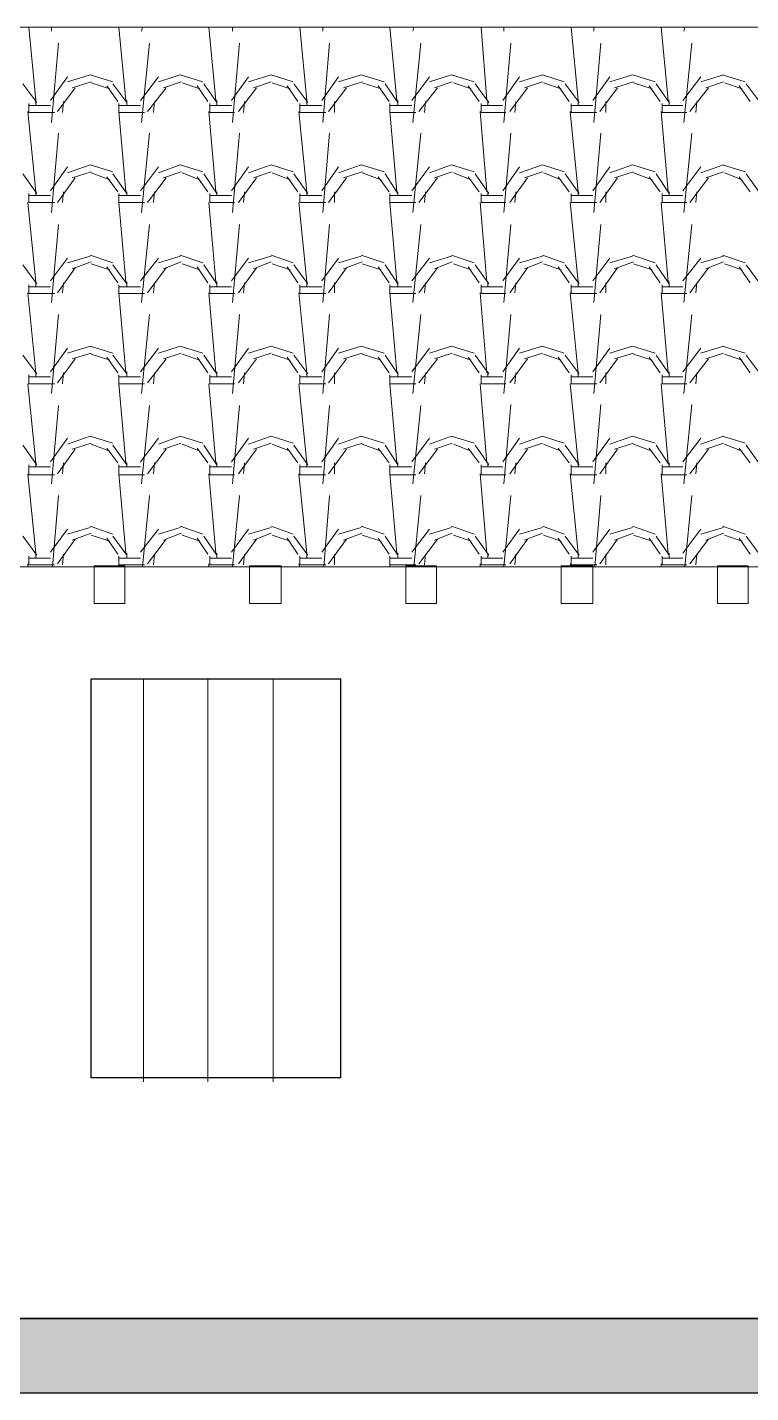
# Model space of a CAD drawing. Header units: millimetres. Extents: x -112072 to -91620, y -6955 to -1948.
# Drawn here: x -107731 to -105077, y -6955 to -1948 of the extents above; entities that cross this region are included whole.
import ezdxf

# ---------------------------------------------------------------- set-up
doc = ezdxf.new("R2010")
doc.units = ezdxf.units.MM
for name, color, linetype, lineweight in [('A-BAS-___-___-EXI', 250, 'Continuous', 25), ('A-COB-___-___-EXI', 250, 'Continuous', 25), ('A-JAN-___-___-EXI', 250, 'Continuous', 25)]:
    doc.layers.add(name, color=color, linetype=linetype, lineweight=lineweight)

msp = doc.modelspace()

# ---------------------------------------------------------------- hatches: boundary and pattern name
at = {"layer": 'A-BAS-___-___-EXI', "true_color": 0xcb9898}
msp.add_hatch(color=253, dxfattribs=at).paths.add_polyline_path([(-91620, -6955.2), (-91620, -6682.9), (-112072.4, -6682.9), (-112072.4, -6955.2)])

# ---------------------------------------------------------------- linework, layer by layer
at = {"layer": 'A-BAS-___-___-EXI'}
msp.add_line((-111560, -6682.9), (-92320, -6682.9), dxfattribs=at)
msp.add_lwpolyline([(-91620, -6682.9), (-112072.4, -6682.9), (-112072.4, -6955.2), (-91620, -6955.2)], close=True, dxfattribs=at)
at = {"layer": 'A-COB-___-___-EXI', "color": 9, "lineweight": 15}
for p, q in [((-107642.3, -1962.8), (-107642.3, -1948.3)), ((-107370, -2217), (-107395.4, -1948.3)), ((-107311.9, -1962.8), (-107308.2, -1948.3)), ((-107039.5, -2217), (-107065, -1948.3)), ((-106977.8, -1962.8), (-106977.8, -1948.3)), ((-106647.4, -1962.8), (-106647.4, -1948.3)), ((-106375.1, -2217), (-106400.5, -1948.3)), ((-106317, -1962.8), (-106313.4, -1948.3)), ((-106044.7, -2217), (-106066.5, -1948.3)), ((-105983, -1962.8), (-105983, -1948.3)), ((-105652.5, -1962.8), (-105652.5, -1948.3)), ((-105380.2, -2217), (-105405.6, -1948.3)), ((-105322.1, -1962.8), (-105318.5, -1948.3)), ((-107642.3, -2296.9), (-107616.8, -2006.4)), ((-107311.9, -2296.9), (-107282.8, -2006.4)), ((-106977.8, -2296.9), (-106952.4, -2006.4)), ((-106647.4, -2296.9), (-106622, -2006.4)), ((-106317, -2296.9), (-106287.9, -2006.4)), ((-105983, -2296.9), (-105957.5, -2006.4)), ((-105652.5, -2296.9), (-105627.1, -2006.4)), ((-105322.1, -2296.9), (-105293.1, -2006.4)), ((-107584.2, -2129.8), (-107645.9, -2217)), ((-107497, -2148), (-107566, -2169.8)), ((-107428, -2173.4), (-107497, -2151.6)), ((-107250.1, -2129.8), (-107315.5, -2217)), ((-107166.6, -2148), (-107232, -2169.8)), ((-107097.6, -2173.4), (-107163, -2151.6)), ((-106919.7, -2129.8), (-106981.4, -2217)), ((-106836.2, -2148), (-106901.6, -2169.8)), ((-106767.2, -2173.4), (-106832.6, -2151.6)), ((-106589.3, -2129.8), (-106651, -2217)), ((-106502.2, -2148), (-106571.2, -2169.8)), ((-106433.2, -2173.4), (-106502.2, -2151.6)), ((-106255.3, -2129.8), (-106320.6, -2217)), ((-106171.8, -2148), (-106237.1, -2169.8)), ((-106102.8, -2173.4), (-106168.1, -2151.6)), ((-105924.9, -2129.8), (-105986.6, -2217)), ((-105841.4, -2148), (-105906.7, -2169.8)), ((-105772.4, -2173.4), (-105837.7, -2151.6)), ((-105594.5, -2129.8), (-105656.2, -2217)), ((-105507.3, -2148), (-105576.3, -2169.8)), ((-105438.3, -2173.4), (-105507.3, -2151.6)), ((-105260.4, -2129.8), (-105325.8, -2217)), ((-105176.9, -2122.6), (-105260.4, -2148)), ((-105176.9, -2148), (-105242.3, -2169.8)), ((-105097, -2148), (-105180.5, -2122.6)), ((-105107.9, -2173.4), (-105173.3, -2151.6)), ((-107696.7, -2224.2), (-107747.6, -2155.2)), ((-107555.1, -2169.8), (-107620.5, -2256.9)), ((-107399, -2220.6), (-107438.9, -2162.5)), ((-107366.3, -2224.2), (-107417.2, -2155.2)), ((-107221.1, -2169.8), (-107290.1, -2256.9)), ((-107068.6, -2220.6), (-107108.5, -2162.5)), ((-107035.9, -2224.2), (-107083.1, -2155.2)), ((-106890.7, -2169.8), (-106956, -2256.9)), ((-106738.2, -2220.6), (-106778.1, -2162.5)), ((-106701.9, -2224.2), (-106752.7, -2155.2)), ((-106560.3, -2169.8), (-106625.6, -2256.9)), ((-106404.1, -2220.6), (-106444.1, -2162.5)), ((-106371.5, -2224.2), (-106418.7, -2155.2)), ((-106226.2, -2169.8), (-106295.2, -2256.9)), ((-106073.7, -2220.6), (-106113.7, -2162.5)), ((-106037.4, -2224.2), (-106088.3, -2155.2)), ((-105895.8, -2169.8), (-105961.2, -2256.9)), ((-105743.3, -2220.6), (-105783.3, -2162.5)), ((-105707, -2224.2), (-105757.8, -2155.2)), ((-105565.4, -2169.8), (-105630.8, -2256.9)), ((-105409.3, -2220.6), (-105449.2, -2162.5)), ((-105376.6, -2224.2), (-105423.8, -2155.2)), ((-105231.4, -2169.8), (-105300.4, -2256.9)), ((-105078.9, -2220.6), (-105118.8, -2162.5)), ((-105042.6, -2224.2), (-105093.4, -2155.2)), ((-107700.4, -2235.1), (-107645.9, -2235.1)), ((-107602.3, -2260.5), (-107598.7, -2220.6)), ((-107366.3, -2235.1), (-107315.5, -2235.1)), ((-107268.3, -2260.5), (-107264.7, -2220.6)), ((-107035.9, -2235.1), (-106981.4, -2235.1)), ((-106937.9, -2260.5), (-106934.2, -2220.6)), ((-106705.5, -2235.1), (-106651, -2235.1)), ((-106603.8, -2260.5), (-106603.8, -2220.6)), ((-106371.5, -2235.1), (-106320.6, -2235.1)), ((-106273.4, -2260.5), (-106269.8, -2220.6)), ((-106041, -2235.1), (-105986.6, -2235.1)), ((-105943, -2260.5), (-105939.4, -2220.6)), ((-105710.6, -2235.1), (-105656.2, -2235.1)), ((-105609, -2260.5), (-105609, -2220.6)), ((-105376.6, -2235.1), (-105325.8, -2235.1)), ((-105278.6, -2260.5), (-105274.9, -2220.6)), ((-107370, -2551), (-107395.4, -2256.9)), ((-107039.5, -2551), (-107065, -2256.9)), ((-106375.1, -2551), (-106400.5, -2256.9)), ((-106044.7, -2551), (-106070.1, -2256.9)), ((-105380.2, -2551), (-105405.6, -2256.9)), ((-107642.3, -2627.3), (-107616.8, -2336.8)), ((-107311.9, -2627.3), (-107282.8, -2336.8)), ((-106977.8, -2627.3), (-106952.4, -2336.8)), ((-106647.4, -2627.3), (-106622, -2336.8)), ((-106317, -2627.3), (-106287.9, -2336.8)), ((-105983, -2627.3), (-105957.5, -2336.8)), ((-105652.5, -2627.3), (-105627.1, -2336.8)), ((-105322.1, -2627.3), (-105293.1, -2336.8)), ((-105176.9, -2453), (-105260.4, -2482)), ((-105097, -2478.4), (-105180.5, -2453)), ((-107696.7, -2558.3), (-107747.6, -2485.7)), ((-107584.2, -2460.2), (-107645.9, -2547.4)), ((-107555.1, -2500.2), (-107620.5, -2591)), ((-107497, -2478.4), (-107566, -2500.2)), ((-107428, -2507.4), (-107497, -2482)), ((-107399, -2551), (-107438.9, -2496.5)), ((-107366.3, -2558.3), (-107417.2, -2485.7)), ((-107250.1, -2460.2), (-107315.5, -2547.4)), ((-107221.1, -2500.2), (-107290.1, -2591)), ((-107166.6, -2478.4), (-107232, -2500.2)), ((-107097.6, -2507.4), (-107163, -2482)), ((-107068.6, -2551), (-107108.5, -2496.5)), ((-107035.9, -2558.3), (-107083.1, -2485.7)), ((-106919.7, -2460.2), (-106981.4, -2547.4)), ((-106890.7, -2500.2), (-106956, -2591)), ((-106836.2, -2478.4), (-106901.6, -2500.2)), ((-106767.2, -2507.4), (-106832.6, -2482)), ((-106738.2, -2551), (-106778.1, -2496.5)), ((-106701.9, -2558.3), (-106752.7, -2485.7)), ((-106589.3, -2460.2), (-106651, -2547.4)), ((-106560.3, -2500.2), (-106625.6, -2591)), ((-106502.2, -2478.4), (-106571.2, -2500.2)), ((-106433.2, -2507.4), (-106502.2, -2482)), ((-106404.1, -2551), (-106444.1, -2496.5)), ((-106371.5, -2558.3), (-106418.7, -2485.7)), ((-106255.3, -2460.2), (-106320.6, -2547.4)), ((-106226.2, -2500.2), (-106295.2, -2591)), ((-106171.8, -2478.4), (-106237.1, -2500.2)), ((-106102.8, -2507.4), (-106168.1, -2482)), ((-106073.7, -2551), (-106113.7, -2496.5)), ((-106037.4, -2558.3), (-106088.3, -2485.7)), ((-105924.9, -2460.2), (-105986.6, -2547.4)), ((-105895.8, -2500.2), (-105961.2, -2591)), ((-105841.4, -2478.4), (-105906.7, -2500.2)), ((-105772.4, -2507.4), (-105837.7, -2482)), ((-105743.3, -2551), (-105783.3, -2496.5)), ((-105707, -2558.3), (-105757.8, -2485.7)), ((-105594.5, -2460.2), (-105656.2, -2547.4)), ((-105565.4, -2500.2), (-105630.8, -2591)), ((-105507.3, -2478.4), (-105576.3, -2500.2)), ((-105438.3, -2507.4), (-105507.3, -2482)), ((-105409.3, -2551), (-105449.2, -2496.5)), ((-105376.6, -2558.3), (-105423.8, -2485.7)), ((-105260.4, -2460.2), (-105325.8, -2547.4)), ((-105231.4, -2500.2), (-105300.4, -2591)), ((-105176.9, -2478.4), (-105242.3, -2500.2)), ((-105107.9, -2507.4), (-105173.3, -2482)), ((-105078.9, -2551), (-105118.8, -2496.5)), ((-105042.6, -2558.3), (-105093.4, -2485.7)), ((-107602.3, -2591), (-107598.7, -2551)), ((-107268.3, -2591), (-107264.7, -2551)), ((-106937.9, -2591), (-106934.2, -2551)), ((-106603.8, -2591), (-106603.8, -2551)), ((-106273.4, -2591), (-106269.8, -2551)), ((-105943, -2591), (-105939.4, -2551)), ((-105609, -2591), (-105609, -2551)), ((-105278.6, -2591), (-105274.9, -2551)), ((-107700.4, -2565.5), (-107645.9, -2565.5)), ((-107370, -2881.4), (-107395.4, -2591)), ((-107366.3, -2565.5), (-107315.5, -2565.5)), ((-107039.5, -2881.4), (-107065, -2591)), ((-107035.9, -2565.5), (-106981.4, -2565.5)), ((-106705.5, -2565.5), (-106651, -2565.5)), ((-106375.1, -2881.4), (-106400.5, -2591)), ((-106371.5, -2565.5), (-106320.6, -2565.5)), ((-106044.7, -2881.4), (-106070.1, -2591)), ((-106041, -2565.5), (-105986.6, -2565.5)), ((-105710.6, -2565.5), (-105656.2, -2565.5)), ((-105380.2, -2881.4), (-105405.6, -2591)), ((-105376.6, -2565.5), (-105325.8, -2565.5)), ((-107642.3, -2957.7), (-107616.8, -2670.8)), ((-107311.9, -2957.7), (-107282.8, -2670.8)), ((-106977.8, -2957.7), (-106952.4, -2670.8)), ((-106647.4, -2957.7), (-106622, -2670.8)), ((-106317, -2957.7), (-106287.9, -2670.8)), ((-105983, -2957.7), (-105957.5, -2670.8)), ((-105652.5, -2957.7), (-105627.1, -2670.8)), ((-105322.1, -2957.7), (-105293.1, -2670.8)), ((-107584.2, -2794.3), (-107645.9, -2877.8)), ((-107500.7, -2787), (-107584.2, -2812.4)), ((-107417.2, -2812.4), (-107500.7, -2783.4)), ((-107250.1, -2794.3), (-107315.5, -2877.8)), ((-107170.3, -2787), (-107250.1, -2812.4)), ((-107086.7, -2812.4), (-107170.3, -2783.4)), ((-106919.7, -2794.3), (-106981.4, -2877.8)), ((-106836.2, -2787), (-106919.7, -2812.4)), ((-106756.3, -2812.4), (-106836.2, -2783.4)), ((-106589.3, -2794.3), (-106651, -2877.8)), ((-106505.8, -2787), (-106589.3, -2812.4)), ((-106422.3, -2812.4), (-106505.8, -2783.4)), ((-106255.3, -2794.3), (-106320.6, -2877.8)), ((-106175.4, -2787), (-106255.3, -2812.4)), ((-106091.9, -2812.4), (-106175.4, -2783.4)), ((-105924.9, -2794.3), (-105986.6, -2877.8)), ((-105841.4, -2787), (-105924.9, -2812.4)), ((-105761.5, -2812.4), (-105841.4, -2783.4)), ((-105594.5, -2794.3), (-105656.2, -2877.8)), ((-105510.9, -2787), (-105594.5, -2812.4)), ((-105427.4, -2812.4), (-105510.9, -2783.4)), ((-105260.4, -2794.3), (-105325.8, -2877.8)), ((-105176.9, -2787), (-105260.4, -2812.4)), ((-105097, -2812.4), (-105180.5, -2783.4)), ((-107696.7, -2888.7), (-107747.6, -2819.7)), ((-107555.1, -2830.6), (-107620.5, -2921.4)), ((-107497, -2808.8), (-107566, -2834.2)), ((-107428, -2837.9), (-107497, -2816.1)), ((-107399, -2885.1), (-107438.9, -2827)), ((-107366.3, -2888.7), (-107417.2, -2819.7)), ((-107221.1, -2830.6), (-107290.1, -2921.4)), ((-107166.6, -2808.8), (-107232, -2834.2)), ((-107097.6, -2837.9), (-107163, -2816.1)), ((-107068.6, -2885.1), (-107108.5, -2827)), ((-107035.9, -2888.7), (-107083.1, -2819.7)), ((-106890.7, -2830.6), (-106956, -2921.4)), ((-106836.2, -2808.8), (-106901.6, -2834.2)), ((-106767.2, -2837.9), (-106832.6, -2816.1)), ((-106738.2, -2885.1), (-106778.1, -2827)), ((-106701.9, -2888.7), (-106752.7, -2819.7)), ((-106560.3, -2830.6), (-106625.6, -2921.4)), ((-106502.2, -2808.8), (-106571.2, -2834.2)), ((-106433.2, -2837.9), (-106502.2, -2816.1)), ((-106404.1, -2885.1), (-106444.1, -2827)), ((-106371.5, -2888.7), (-106418.7, -2819.7)), ((-106226.2, -2830.6), (-106295.2, -2921.4)), ((-106171.8, -2808.8), (-106237.1, -2834.2)), ((-106102.8, -2837.9), (-106168.1, -2816.1)), ((-106073.7, -2885.1), (-106113.7, -2827)), ((-106037.4, -2888.7), (-106088.3, -2819.7)), ((-105895.8, -2830.6), (-105961.2, -2921.4)), ((-105841.4, -2808.8), (-105906.7, -2834.2)), ((-105772.4, -2837.9), (-105837.7, -2816.1)), ((-105743.3, -2885.1), (-105783.3, -2827)), ((-105707, -2888.7), (-105757.8, -2819.7)), ((-105565.4, -2830.6), (-105630.8, -2921.4)), ((-105507.3, -2808.8), (-105576.3, -2834.2)), ((-105438.3, -2837.9), (-105507.3, -2816.1)), ((-105409.3, -2885.1), (-105449.2, -2827)), ((-105376.6, -2888.7), (-105423.8, -2819.7)), ((-105231.4, -2830.6), (-105300.4, -2921.4)), ((-105176.9, -2808.8), (-105242.3, -2834.2)), ((-105107.9, -2837.9), (-105173.3, -2816.1)), ((-105078.9, -2885.1), (-105118.8, -2827)), ((-105042.6, -2888.7), (-105093.4, -2819.7)), ((-107700.4, -2899.6), (-107645.9, -2899.6)), ((-107602.3, -2921.4), (-107598.7, -2885.1)), ((-107366.3, -2899.6), (-107315.5, -2899.6)), ((-107268.3, -2921.4), (-107264.7, -2885.1)), ((-107035.9, -2899.6), (-106981.4, -2899.6)), ((-106937.9, -2921.4), (-106934.2, -2885.1)), ((-106705.5, -2899.6), (-106651, -2899.6)), ((-106603.8, -2921.4), (-106603.8, -2885.1)), ((-106371.5, -2899.6), (-106320.6, -2899.6)), ((-106273.4, -2921.4), (-106269.8, -2885.1)), ((-106041, -2899.6), (-105986.6, -2899.6)), ((-105943, -2921.4), (-105939.4, -2885.1)), ((-105710.6, -2899.6), (-105656.2, -2899.6)), ((-105609, -2921.4), (-105609, -2885.1)), ((-105376.6, -2899.6), (-105325.8, -2899.6)), ((-105278.6, -2921.4), (-105274.9, -2885.1)), ((-107700.4, -3215.5), (-107729.4, -2921.4)), ((-107370, -3215.5), (-107395.4, -2921.4)), ((-107039.5, -3215.5), (-107065, -2921.4)), ((-106705.5, -3215.5), (-106734.5, -2921.4)), ((-106375.1, -3215.5), (-106400.5, -2921.4)), ((-106044.7, -3215.5), (-106070.1, -2921.4)), ((-105710.6, -3215.5), (-105739.7, -2921.4)), ((-105380.2, -3215.5), (-105405.6, -2921.4)), ((-107642.3, -3291.7), (-107616.8, -3001.2)), ((-107311.9, -3291.7), (-107282.8, -3001.2)), ((-106977.8, -3291.7), (-106952.4, -3001.2)), ((-106647.4, -3291.7), (-106622, -3001.2)), ((-106317, -3291.7), (-106287.9, -3001.2)), ((-105983, -3291.7), (-105957.5, -3001.2)), ((-105652.5, -3291.7), (-105627.1, -3001.2)), ((-105322.1, -3291.7), (-105293.1, -3001.2)), ((-107696.7, -3219.1), (-107747.6, -3150.1)), ((-107584.2, -3124.7), (-107645.9, -3211.8)), ((-107497, -3142.8), (-107566, -3164.6)), ((-107428, -3168.3), (-107497, -3146.5)), ((-107366.3, -3219.1), (-107417.2, -3150.1)), ((-107250.1, -3124.7), (-107315.5, -3211.8)), ((-107166.6, -3142.8), (-107232, -3164.6)), ((-107097.6, -3168.3), (-107163, -3146.5)), ((-107035.9, -3219.1), (-107083.1, -3150.1)), ((-106919.7, -3124.7), (-106981.4, -3211.8)), ((-106836.2, -3142.8), (-106901.6, -3164.6)), ((-106767.2, -3168.3), (-106832.6, -3146.5)), ((-106701.9, -3219.1), (-106752.7, -3150.1)), ((-106589.3, -3124.7), (-106651, -3211.8)), ((-106502.2, -3142.8), (-106571.2, -3164.6)), ((-106433.2, -3168.3), (-106502.2, -3146.5)), ((-106371.5, -3219.1), (-106418.7, -3150.1)), ((-106255.3, -3124.7), (-106320.6, -3211.8)), ((-106171.8, -3142.8), (-106237.1, -3164.6)), ((-106102.8, -3168.3), (-106168.1, -3146.5)), ((-106037.4, -3219.1), (-106088.3, -3150.1)), ((-105924.9, -3124.7), (-105986.6, -3211.8)), ((-105841.4, -3142.8), (-105906.7, -3164.6)), ((-105772.4, -3168.3), (-105837.7, -3146.5)), ((-105707, -3219.1), (-105757.8, -3150.1)), ((-105594.5, -3124.7), (-105656.2, -3211.8)), ((-105507.3, -3142.8), (-105576.3, -3164.6)), ((-105438.3, -3168.3), (-105507.3, -3146.5)), ((-105376.6, -3219.1), (-105423.8, -3150.1)), ((-105260.4, -3124.7), (-105325.8, -3211.8)), ((-105176.9, -3117.4), (-105260.4, -3142.8)), ((-105176.9, -3142.8), (-105242.3, -3164.6)), ((-105097, -3142.8), (-105180.5, -3117.4)), ((-105107.9, -3168.3), (-105173.3, -3146.5)), ((-105042.6, -3219.1), (-105093.4, -3150.1)), ((-107555.1, -3164.6), (-107620.5, -3251.8)), ((-107399, -3215.5), (-107438.9, -3157.4)), ((-107221.1, -3164.6), (-107290.1, -3251.8)), ((-107068.6, -3215.5), (-107108.5, -3157.4)), ((-106890.7, -3164.6), (-106956, -3251.8)), ((-106738.2, -3215.5), (-106778.1, -3157.4)), ((-106560.3, -3164.6), (-106625.6, -3251.8)), ((-106404.1, -3215.5), (-106444.1, -3157.4)), ((-106226.2, -3164.6), (-106295.2, -3251.8)), ((-106073.7, -3215.5), (-106113.7, -3157.4)), ((-105895.8, -3164.6), (-105961.2, -3251.8)), ((-105743.3, -3215.5), (-105783.3, -3157.4)), ((-105565.4, -3164.6), (-105630.8, -3251.8)), ((-105409.3, -3215.5), (-105449.2, -3157.4)), ((-105231.4, -3164.6), (-105300.4, -3251.8)), ((-105078.9, -3215.5), (-105118.8, -3157.4)), ((-107700.4, -3230), (-107645.9, -3230)), ((-107602.3, -3255.4), (-107598.7, -3215.5)), ((-107366.3, -3230), (-107315.5, -3230)), ((-107268.3, -3255.4), (-107264.7, -3215.5)), ((-107035.9, -3230), (-106981.4, -3230)), ((-106937.9, -3255.4), (-106934.2, -3215.5)), ((-106705.5, -3230), (-106651, -3230)), ((-106603.8, -3255.4), (-106603.8, -3215.5)), ((-106371.5, -3230), (-106320.6, -3230)), ((-106273.4, -3255.4), (-106269.8, -3215.5)), ((-106041, -3230), (-105986.6, -3230)), ((-105943, -3255.4), (-105939.4, -3215.5)), ((-105710.6, -3230), (-105656.2, -3230)), ((-105609, -3255.4), (-105609, -3215.5)), ((-105376.6, -3230), (-105325.8, -3230)), ((-105278.6, -3255.4), (-105274.9, -3215.5)), ((-107370, -3545.9), (-107395.4, -3255.4)), ((-107039.5, -3545.9), (-107065, -3255.4)), ((-106375.1, -3545.9), (-106400.5, -3255.4)), ((-106044.7, -3545.9), (-106070.1, -3255.4)), ((-105380.2, -3545.9), (-105405.6, -3255.4)), ((-107642.3, -3622.1), (-107616.8, -3335.3)), ((-107311.9, -3622.1), (-107282.8, -3335.3)), ((-106977.8, -3622.1), (-106952.4, -3335.3)), ((-106647.4, -3622.1), (-106622, -3335.3)), ((-106317, -3622.1), (-106287.9, -3335.3)), ((-105983, -3622.1), (-105957.5, -3331.7)), ((-105652.5, -3622.1), (-105627.1, -3331.7)), ((-105322.1, -3622.1), (-105293.1, -3331.7)), ((-105176.9, -3447.8), (-105260.4, -3476.9)), ((-105097, -3473.3), (-105180.5, -3447.8)), ((-107696.7, -3553.1), (-107747.6, -3480.5)), ((-107584.2, -3455.1), (-107645.9, -3542.2)), ((-107555.1, -3495), (-107620.5, -3585.8)), ((-107497, -3473.3), (-107566, -3495)), ((-107428, -3502.3), (-107497, -3476.9)), ((-107399, -3545.9), (-107438.9, -3491.4)), ((-107366.3, -3553.1), (-107417.2, -3480.5)), ((-107250.1, -3455.1), (-107315.5, -3542.2)), ((-107221.1, -3495), (-107290.1, -3585.8)), ((-107166.6, -3473.3), (-107232, -3495)), ((-107097.6, -3502.3), (-107163, -3476.9)), ((-107068.6, -3545.9), (-107108.5, -3491.4)), ((-107035.9, -3553.1), (-107083.1, -3480.5)), ((-106919.7, -3455.1), (-106981.4, -3542.2)), ((-106890.7, -3495), (-106956, -3585.8)), ((-106836.2, -3473.3), (-106901.6, -3495)), ((-106767.2, -3502.3), (-106832.6, -3476.9)), ((-106738.2, -3545.9), (-106778.1, -3491.4)), ((-106701.9, -3553.1), (-106752.7, -3480.5)), ((-106589.3, -3455.1), (-106651, -3542.2)), ((-106560.3, -3495), (-106625.6, -3585.8)), ((-106502.2, -3473.3), (-106571.2, -3495)), ((-106433.2, -3502.3), (-106502.2, -3476.9)), ((-106404.1, -3545.9), (-106444.1, -3491.4)), ((-106371.5, -3553.1), (-106418.7, -3480.5)), ((-106255.3, -3455.1), (-106320.6, -3542.2)), ((-106226.2, -3495), (-106295.2, -3585.8)), ((-106171.8, -3473.3), (-106237.1, -3495)), ((-106102.8, -3502.3), (-106168.1, -3476.9)), ((-106073.7, -3545.9), (-106113.7, -3491.4)), ((-106037.4, -3553.1), (-106088.3, -3480.5)), ((-105924.9, -3455.1), (-105986.6, -3542.2)), ((-105895.8, -3495), (-105961.2, -3585.8)), ((-105841.4, -3473.3), (-105906.7, -3495)), ((-105772.4, -3502.3), (-105837.7, -3476.9)), ((-105743.3, -3545.9), (-105783.3, -3491.4)), ((-105707, -3553.1), (-105757.8, -3480.5)), ((-105594.5, -3455.1), (-105656.2, -3542.2)), ((-105565.4, -3495), (-105630.8, -3585.8)), ((-105507.3, -3473.3), (-105576.3, -3495)), ((-105438.3, -3502.3), (-105507.3, -3476.9)), ((-105409.3, -3545.9), (-105449.2, -3491.4)), ((-105376.6, -3553.1), (-105423.8, -3480.5)), ((-105260.4, -3455.1), (-105325.8, -3542.2)), ((-105231.4, -3495), (-105300.4, -3585.8)), ((-105176.9, -3473.3), (-105242.3, -3495)), ((-105107.9, -3502.3), (-105173.3, -3476.9)), ((-105078.9, -3545.9), (-105118.8, -3491.4)), ((-105042.6, -3553.1), (-105093.4, -3480.5)), ((-107602.3, -3585.8), (-107598.7, -3545.9)), ((-107268.3, -3585.8), (-107264.7, -3545.9)), ((-106937.9, -3585.8), (-106934.2, -3545.9)), ((-106603.8, -3585.8), (-106603.8, -3545.9)), ((-106273.4, -3585.8), (-106269.8, -3545.9)), ((-105943, -3585.8), (-105939.4, -3545.9)), ((-105609, -3585.8), (-105609, -3545.9)), ((-105278.6, -3585.8), (-105274.9, -3545.9)), ((-107700.4, -3560.4), (-107645.9, -3560.4)), ((-107370, -3876.3), (-107395.4, -3585.8)), ((-107366.3, -3560.4), (-107315.5, -3560.4)), ((-107039.5, -3876.3), (-107065, -3585.8)), ((-107035.9, -3560.4), (-106981.4, -3560.4)), ((-106705.5, -3560.4), (-106651, -3560.4)), ((-106375.1, -3876.3), (-106400.5, -3585.8)), ((-106371.5, -3560.4), (-106320.6, -3560.4)), ((-106044.7, -3876.3), (-106070.1, -3585.8)), ((-106041, -3560.4), (-105986.6, -3560.4)), ((-105710.6, -3560.4), (-105656.2, -3560.4)), ((-105380.2, -3876.3), (-105405.6, -3585.8)), ((-105376.6, -3560.4), (-105325.8, -3560.4)), ((-107638.6, -3927.1), (-107616.8, -3665.7)), ((-107308.2, -3927.1), (-107282.8, -3665.7)), ((-106977.8, -3927.1), (-106952.4, -3665.7)), ((-106643.8, -3927.1), (-106622, -3665.7)), ((-106313.4, -3927.1), (-106287.9, -3665.7)), ((-105983, -3927.1), (-105957.5, -3665.7)), ((-105648.9, -3927.1), (-105627.1, -3665.7)), ((-105318.5, -3927.1), (-105293.1, -3665.7)), ((-107584.2, -3789.1), (-107645.9, -3872.7)), ((-107500.7, -3781.9), (-107584.2, -3807.3)), ((-107497, -3803.7), (-107566, -3829.1)), ((-107417.2, -3807.3), (-107500.7, -3778.2)), ((-107250.1, -3789.1), (-107315.5, -3872.7)), ((-107170.3, -3781.9), (-107250.1, -3807.3)), ((-107166.6, -3803.7), (-107232, -3829.1)), ((-107086.7, -3807.3), (-107170.3, -3778.2)), ((-106919.7, -3789.1), (-106981.4, -3872.7)), ((-106836.2, -3781.9), (-106919.7, -3807.3)), ((-106836.2, -3803.7), (-106901.6, -3829.1)), ((-106756.3, -3807.3), (-106836.2, -3778.2)), ((-106589.3, -3789.1), (-106651, -3872.7)), ((-106505.8, -3781.9), (-106589.3, -3807.3)), ((-106502.2, -3803.7), (-106571.2, -3829.1)), ((-106422.3, -3807.3), (-106505.8, -3778.2)), ((-106255.3, -3789.1), (-106320.6, -3872.7)), ((-106175.4, -3781.9), (-106255.3, -3807.3)), ((-106171.8, -3803.7), (-106237.1, -3829.1)), ((-106091.9, -3807.3), (-106175.4, -3778.2)), ((-105924.9, -3789.1), (-105986.6, -3872.7)), ((-105841.4, -3781.9), (-105924.9, -3807.3)), ((-105841.4, -3803.7), (-105906.7, -3829.1)), ((-105761.5, -3807.3), (-105841.4, -3778.2)), ((-105594.5, -3789.1), (-105656.2, -3872.7)), ((-105510.9, -3781.9), (-105594.5, -3807.3)), ((-105507.3, -3803.7), (-105576.3, -3829.1)), ((-105427.4, -3807.3), (-105510.9, -3778.2)), ((-105260.4, -3789.1), (-105325.8, -3876.3)), ((-105176.9, -3781.9), (-105260.4, -3807.3)), ((-105176.9, -3803.7), (-105242.3, -3829.1)), ((-105097, -3807.3), (-105180.5, -3778.2)), ((-107696.7, -3883.5), (-107747.6, -3814.6)), ((-107555.1, -3825.5), (-107620.5, -3916.2)), ((-107428, -3832.7), (-107497, -3810.9)), ((-107399, -3879.9), (-107438.9, -3821.8)), ((-107366.3, -3883.5), (-107417.2, -3814.6)), ((-107221.1, -3825.5), (-107290.1, -3916.2)), ((-107097.6, -3832.7), (-107163, -3810.9)), ((-107068.6, -3879.9), (-107108.5, -3821.8)), ((-107035.9, -3883.5), (-107083.1, -3814.6)), ((-106890.7, -3825.5), (-106956, -3916.2)), ((-106767.2, -3832.7), (-106832.6, -3810.9)), ((-106738.2, -3879.9), (-106778.1, -3821.8)), ((-106701.9, -3883.5), (-106752.7, -3814.6)), ((-106560.3, -3825.5), (-106625.6, -3916.2)), ((-106433.2, -3832.7), (-106502.2, -3810.9)), ((-106404.1, -3879.9), (-106444.1, -3821.8)), ((-106371.5, -3883.5), (-106418.7, -3814.6)), ((-106226.2, -3825.5), (-106295.2, -3916.2)), ((-106102.8, -3832.7), (-106168.1, -3810.9)), ((-106073.7, -3879.9), (-106113.7, -3821.8)), ((-106037.4, -3883.5), (-106088.3, -3814.6)), ((-105895.8, -3825.5), (-105961.2, -3916.2)), ((-105772.4, -3832.7), (-105837.7, -3810.9)), ((-105743.3, -3879.9), (-105783.3, -3821.8)), ((-105707, -3883.5), (-105757.8, -3814.6)), ((-105565.4, -3825.5), (-105630.8, -3916.2)), ((-105438.3, -3832.7), (-105507.3, -3810.9)), ((-105409.3, -3879.9), (-105449.2, -3821.8)), ((-105376.6, -3883.5), (-105423.8, -3814.6)), ((-105231.4, -3825.5), (-105300.4, -3916.2)), ((-105107.9, -3832.7), (-105173.3, -3810.9)), ((-105078.9, -3879.9), (-105118.8, -3821.8)), ((-105042.6, -3883.5), (-105093.4, -3814.6)), ((-107700.4, -3894.4), (-107645.9, -3894.4)), ((-107602.3, -3919.9), (-107598.7, -3879.9)), ((-107366.3, -3894.4), (-107315.5, -3894.4)), ((-107268.3, -3919.9), (-107264.7, -3879.9)), ((-107035.9, -3894.4), (-106981.4, -3894.4)), ((-106937.9, -3919.9), (-106934.2, -3879.9)), ((-106705.5, -3894.4), (-106651, -3894.4)), ((-106603.8, -3919.9), (-106603.8, -3879.9)), ((-106371.5, -3894.4), (-106320.6, -3894.4)), ((-106273.4, -3919.9), (-106269.8, -3879.9)), ((-106041, -3894.4), (-105986.6, -3894.4)), ((-105943, -3919.9), (-105939.4, -3879.9)), ((-105710.6, -3894.4), (-105656.2, -3894.4)), ((-105609, -3919.9), (-105609, -3879.9)), ((-105376.6, -3894.4), (-105325.8, -3894.4)), ((-105278.6, -3919.9), (-105274.9, -3879.9)), ((-107729.4, -3927.1), (-107729.4, -3916.2)), ((-107395.4, -3927.1), (-107395.4, -3916.2)), ((-107065, -3927.1), (-107065, -3916.2)), ((-106730.9, -3927.1), (-106734.5, -3916.2)), ((-106400.5, -3927.1), (-106400.5, -3916.2)), ((-106070.1, -3927.1), (-106070.1, -3916.2)), ((-105736.1, -3927.1), (-105739.7, -3916.2)), ((-105405.6, -3927.1), (-105405.6, -3916.2))]:
    msp.add_line(p, q, dxfattribs=at)
at = {"layer": 'A-COB-___-___-EXI', "color": 28, "lineweight": 15, "flags": 128}
msp.add_lwpolyline([(-111560, -1948.3), (-111560, -3927.1), (-92320, -3927.1), (-92320, -1948.3), (-111560, -1948.3), (-92320, -1948.3), (-92320, -3919.9)], dxfattribs=at)
at = {"layer": 'A-COB-___-___-EXI', "color": 9, "lineweight": 15, "flags": 128}
for points in [[(-107725.8, -2235.1), (-107700.4, -2235.1), (-107700.4, -2217), (-107725.8, -1948.3)], [(-106730.9, -2235.1), (-106705.5, -2235.1), (-106705.5, -2217), (-106730.9, -1948.3)], [(-105736.1, -2235.1), (-105710.6, -2235.1), (-105710.6, -2217), (-105736.1, -1948.3)], [(-107417.2, -2148), (-107500.7, -2122.6), (-107584.2, -2148)], [(-107086.7, -2148), (-107170.3, -2122.6), (-107250.1, -2148)], [(-106756.3, -2148), (-106836.2, -2122.6), (-106919.7, -2148)], [(-106422.3, -2148), (-106505.8, -2122.6), (-106589.3, -2148)], [(-106091.9, -2148), (-106175.4, -2122.6), (-106255.3, -2148)], [(-105761.5, -2148), (-105841.4, -2122.6), (-105924.9, -2148)], [(-105427.4, -2148), (-105510.9, -2122.6), (-105594.5, -2148)], [(-107631.4, -2260.5), (-107700.4, -2260.5), (-107725.8, -2260.5), (-107725.8, -2227.9)], [(-107395.4, -2235.1), (-107366.3, -2235.1), (-107366.3, -2217)], [(-107301, -2260.5), (-107366.3, -2260.5), (-107395.4, -2260.5), (-107395.4, -2227.9)], [(-107061.3, -2235.1), (-107035.9, -2235.1), (-107035.9, -2217)], [(-106970.6, -2260.5), (-107035.9, -2260.5), (-107061.3, -2260.5), (-107061.3, -2227.9)], [(-106636.5, -2260.5), (-106705.5, -2260.5), (-106730.9, -2260.5), (-106730.9, -2227.9)], [(-106400.5, -2235.1), (-106371.5, -2235.1), (-106371.5, -2217)], [(-106306.1, -2260.5), (-106371.5, -2260.5), (-106400.5, -2260.5), (-106400.5, -2227.9)], [(-106066.5, -2235.1), (-106041, -2235.1), (-106041, -2217)], [(-105975.7, -2260.5), (-106041, -2260.5), (-106066.5, -2260.5), (-106066.5, -2227.9)], [(-105641.7, -2260.5), (-105710.6, -2260.5), (-105736.1, -2260.5), (-105736.1, -2227.9)], [(-105402, -2235.1), (-105376.6, -2235.1), (-105376.6, -2217)], [(-105311.2, -2260.5), (-105376.6, -2260.5), (-105402, -2260.5), (-105402, -2227.9)], [(-107725.8, -2565.5), (-107700.4, -2565.5), (-107700.4, -2551), (-107729.4, -2256.9)], [(-106730.9, -2565.5), (-106705.5, -2565.5), (-106705.5, -2551), (-106734.5, -2256.9)], [(-105736.1, -2565.5), (-105710.6, -2565.5), (-105710.6, -2551), (-105739.7, -2256.9)], [(-107417.2, -2478.4), (-107500.7, -2453), (-107584.2, -2482)], [(-107086.7, -2478.4), (-107170.3, -2453), (-107250.1, -2482)], [(-106756.3, -2478.4), (-106836.2, -2453), (-106919.7, -2482)], [(-106422.3, -2478.4), (-106505.8, -2453), (-106589.3, -2482)], [(-106091.9, -2478.4), (-106175.4, -2453), (-106255.3, -2482)], [(-105761.5, -2478.4), (-105841.4, -2453), (-105924.9, -2482)], [(-105427.4, -2478.4), (-105510.9, -2453), (-105594.5, -2482)], [(-107395.4, -2565.5), (-107366.3, -2565.5), (-107366.3, -2551)], [(-107061.3, -2565.5), (-107035.9, -2565.5), (-107035.9, -2551)], [(-106400.5, -2565.5), (-106371.5, -2565.5), (-106371.5, -2551)], [(-106066.5, -2565.5), (-106041, -2565.5), (-106041, -2551)], [(-105402, -2565.5), (-105376.6, -2565.5), (-105376.6, -2551)], [(-107725.8, -2899.6), (-107700.4, -2899.6), (-107700.4, -2881.4), (-107729.4, -2591)], [(-107631.4, -2591), (-107700.4, -2591), (-107725.8, -2591), (-107725.8, -2558.3)], [(-107301, -2591), (-107366.3, -2591), (-107395.4, -2591), (-107395.4, -2558.3)], [(-106970.6, -2591), (-107035.9, -2591), (-107061.3, -2591), (-107061.3, -2558.3)], [(-106730.9, -2899.6), (-106705.5, -2899.6), (-106705.5, -2881.4), (-106734.5, -2591)], [(-106636.5, -2591), (-106705.5, -2591), (-106730.9, -2591), (-106730.9, -2558.3)], [(-106306.1, -2591), (-106371.5, -2591), (-106400.5, -2591), (-106400.5, -2558.3)], [(-105975.7, -2591), (-106041, -2591), (-106066.5, -2591), (-106066.5, -2558.3)], [(-105736.1, -2899.6), (-105710.6, -2899.6), (-105710.6, -2881.4), (-105739.7, -2591)], [(-105641.7, -2591), (-105710.6, -2591), (-105736.1, -2591), (-105736.1, -2558.3)], [(-105311.2, -2591), (-105376.6, -2591), (-105402, -2591), (-105402, -2558.3)], [(-107631.4, -2925), (-107700.4, -2925), (-107725.8, -2925), (-107725.8, -2892.3)], [(-107395.4, -2899.6), (-107366.3, -2899.6), (-107366.3, -2881.4)], [(-107301, -2925), (-107366.3, -2925), (-107395.4, -2925), (-107395.4, -2892.3)], [(-107061.3, -2899.6), (-107035.9, -2899.6), (-107035.9, -2881.4)], [(-106970.6, -2925), (-107035.9, -2925), (-107061.3, -2925), (-107061.3, -2892.3)], [(-106636.5, -2925), (-106705.5, -2925), (-106730.9, -2925), (-106730.9, -2892.3)], [(-106400.5, -2899.6), (-106371.5, -2899.6), (-106371.5, -2881.4)], [(-106306.1, -2925), (-106371.5, -2925), (-106400.5, -2925), (-106400.5, -2892.3)], [(-106066.5, -2899.6), (-106041, -2899.6), (-106041, -2881.4)], [(-105975.7, -2925), (-106041, -2925), (-106066.5, -2925), (-106066.5, -2892.3)], [(-105641.7, -2925), (-105710.6, -2925), (-105736.1, -2925), (-105736.1, -2892.3)], [(-105402, -2899.6), (-105376.6, -2899.6), (-105376.6, -2881.4)], [(-105311.2, -2925), (-105376.6, -2925), (-105402, -2925), (-105402, -2892.3)], [(-107417.2, -3142.8), (-107500.7, -3117.4), (-107584.2, -3142.8)], [(-107086.7, -3142.8), (-107170.3, -3117.4), (-107250.1, -3142.8)], [(-106756.3, -3142.8), (-106836.2, -3117.4), (-106919.7, -3142.8)], [(-106422.3, -3142.8), (-106505.8, -3117.4), (-106589.3, -3142.8)], [(-106091.9, -3142.8), (-106175.4, -3117.4), (-106255.3, -3142.8)], [(-105761.5, -3142.8), (-105841.4, -3117.4), (-105924.9, -3142.8)], [(-105427.4, -3142.8), (-105510.9, -3117.4), (-105594.5, -3142.8)], [(-107725.8, -3230), (-107700.4, -3230), (-107700.4, -3211.8)], [(-107631.4, -3255.4), (-107700.4, -3255.4), (-107725.8, -3255.4), (-107725.8, -3222.7)], [(-107395.4, -3230), (-107366.3, -3230), (-107366.3, -3211.8)], [(-107301, -3255.4), (-107366.3, -3255.4), (-107395.4, -3255.4), (-107395.4, -3222.7)], [(-107061.3, -3230), (-107035.9, -3230), (-107035.9, -3211.8)], [(-106970.6, -3255.4), (-107035.9, -3255.4), (-107061.3, -3255.4), (-107061.3, -3222.7)], [(-106730.9, -3230), (-106705.5, -3230), (-106705.5, -3211.8)], [(-106636.5, -3255.4), (-106705.5, -3255.4), (-106730.9, -3255.4), (-106730.9, -3222.7)], [(-106400.5, -3230), (-106371.5, -3230), (-106371.5, -3211.8)], [(-106306.1, -3255.4), (-106371.5, -3255.4), (-106400.5, -3255.4), (-106400.5, -3222.7)], [(-106066.5, -3230), (-106041, -3230), (-106041, -3211.8)], [(-105975.7, -3255.4), (-106041, -3255.4), (-106066.5, -3255.4), (-106066.5, -3222.7)], [(-105736.1, -3230), (-105710.6, -3230), (-105710.6, -3211.8)], [(-105641.7, -3255.4), (-105710.6, -3255.4), (-105736.1, -3255.4), (-105736.1, -3222.7)], [(-105402, -3230), (-105376.6, -3230), (-105376.6, -3211.8)], [(-105311.2, -3255.4), (-105376.6, -3255.4), (-105402, -3255.4), (-105402, -3222.7)], [(-107725.8, -3560.4), (-107700.4, -3560.4), (-107700.4, -3545.9), (-107729.4, -3255.4)], [(-106730.9, -3560.4), (-106705.5, -3560.4), (-106705.5, -3545.9), (-106734.5, -3255.4)], [(-105736.1, -3560.4), (-105710.6, -3560.4), (-105710.6, -3545.9), (-105739.7, -3255.4)], [(-107417.2, -3473.3), (-107500.7, -3447.8), (-107584.2, -3476.9)], [(-107086.7, -3473.3), (-107170.3, -3447.8), (-107250.1, -3476.9)], [(-106756.3, -3473.3), (-106836.2, -3447.8), (-106919.7, -3476.9)], [(-106422.3, -3473.3), (-106505.8, -3447.8), (-106589.3, -3476.9)], [(-106091.9, -3473.3), (-106175.4, -3447.8), (-106255.3, -3476.9)], [(-105761.5, -3473.3), (-105841.4, -3447.8), (-105924.9, -3476.9)], [(-105427.4, -3473.3), (-105510.9, -3447.8), (-105594.5, -3476.9)], [(-107631.4, -3589.4), (-107700.4, -3589.4), (-107725.8, -3589.4), (-107725.8, -3553.1)], [(-107395.4, -3560.4), (-107366.3, -3560.4), (-107366.3, -3545.9)], [(-107301, -3589.4), (-107366.3, -3589.4), (-107395.4, -3589.4), (-107395.4, -3553.1)], [(-107061.3, -3560.4), (-107035.9, -3560.4), (-107035.9, -3545.9)], [(-106970.6, -3589.4), (-107035.9, -3589.4), (-107061.3, -3589.4), (-107061.3, -3553.1)], [(-106636.5, -3589.4), (-106705.5, -3589.4), (-106730.9, -3589.4), (-106730.9, -3553.1)], [(-106400.5, -3560.4), (-106371.5, -3560.4), (-106371.5, -3545.9)], [(-106306.1, -3589.4), (-106371.5, -3589.4), (-106400.5, -3589.4), (-106400.5, -3553.1)], [(-106066.5, -3560.4), (-106041, -3560.4), (-106041, -3545.9)], [(-105975.7, -3589.4), (-106041, -3589.4), (-106066.5, -3589.4), (-106066.5, -3553.1)], [(-105641.7, -3589.4), (-105710.6, -3589.4), (-105736.1, -3589.4), (-105736.1, -3553.1)], [(-105402, -3560.4), (-105376.6, -3560.4), (-105376.6, -3545.9)], [(-105311.2, -3589.4), (-105376.6, -3589.4), (-105402, -3589.4), (-105402, -3553.1)], [(-107725.8, -3894.4), (-107700.4, -3894.4), (-107700.4, -3876.3), (-107729.4, -3585.8)], [(-106730.9, -3894.4), (-106705.5, -3894.4), (-106705.5, -3876.3), (-106734.5, -3585.8)], [(-105736.1, -3894.4), (-105710.6, -3894.4), (-105710.6, -3876.3), (-105739.7, -3585.8)], [(-107631.4, -3919.9), (-107700.4, -3919.9), (-107725.8, -3919.9), (-107725.8, -3887.2)], [(-107395.4, -3894.4), (-107366.3, -3894.4), (-107366.3, -3876.3)], [(-107301, -3919.9), (-107366.3, -3919.9), (-107395.4, -3919.9), (-107395.4, -3887.2)], [(-107061.3, -3894.4), (-107035.9, -3894.4), (-107035.9, -3876.3)], [(-106970.6, -3919.9), (-107035.9, -3919.9), (-107061.3, -3919.9), (-107061.3, -3887.2)], [(-106636.5, -3919.9), (-106705.5, -3919.9), (-106730.9, -3919.9), (-106730.9, -3887.2)], [(-106400.5, -3894.4), (-106371.5, -3894.4), (-106371.5, -3876.3)], [(-106306.1, -3919.9), (-106371.5, -3919.9), (-106400.5, -3919.9), (-106400.5, -3887.2)], [(-106066.5, -3894.4), (-106041, -3894.4), (-106041, -3876.3)], [(-105975.7, -3919.9), (-106041, -3919.9), (-106066.5, -3919.9), (-106066.5, -3887.2)], [(-105641.7, -3919.9), (-105710.6, -3919.9), (-105736.1, -3919.9), (-105736.1, -3887.2)], [(-105402, -3894.4), (-105376.6, -3894.4), (-105376.6, -3876.3)], [(-105311.2, -3919.9), (-105376.6, -3919.9), (-105402, -3919.9), (-105402, -3887.2)]]:
    msp.add_lwpolyline(points, dxfattribs=at)
at = {"layer": 'A-COB-___-___-EXI', "color": 28, "lineweight": 15, "flags": 128}
for points in [[(-107373.6, -4061.5), (-107486.1, -4061.5), (-107486.1, -3923.5), (-107373.6, -3923.5)], [(-106799.9, -4061.5), (-106916.1, -4061.5), (-106916.1, -3923.5), (-106799.9, -3923.5)], [(-106229.9, -4061.5), (-106342.4, -4061.5), (-106342.4, -3923.5), (-106229.9, -3923.5)], [(-105656.2, -4061.5), (-105772.4, -4061.5), (-105772.4, -3923.5), (-105656.2, -3923.5)], [(-105086.1, -4061.5), (-105198.7, -4061.5), (-105198.7, -3923.5), (-105086.1, -3923.5)]]:
    msp.add_lwpolyline(points, close=True, dxfattribs=at)
at = {"layer": 'A-JAN-___-___-EXI', "color": 28, "lineweight": 15}
for p, q in [((-107304.6, -5815.2), (-107304.6, -4337.4)), ((-107068.6, -5815.2), (-107068.6, -4337.4)), ((-106828.9, -5815.2), (-106828.9, -4337.4))]:
    msp.add_line(p, q, dxfattribs=at)
at = {"layer": 'A-JAN-___-___-EXI', "color": 18, "lineweight": 25, "flags": 128}
msp.add_lwpolyline([(-106582.1, -5800.6), (-107497, -5800.6), (-107497, -4337.4), (-106582.1, -4337.4)], close=True, dxfattribs=at)

doc.saveas('drawing.dxf')
